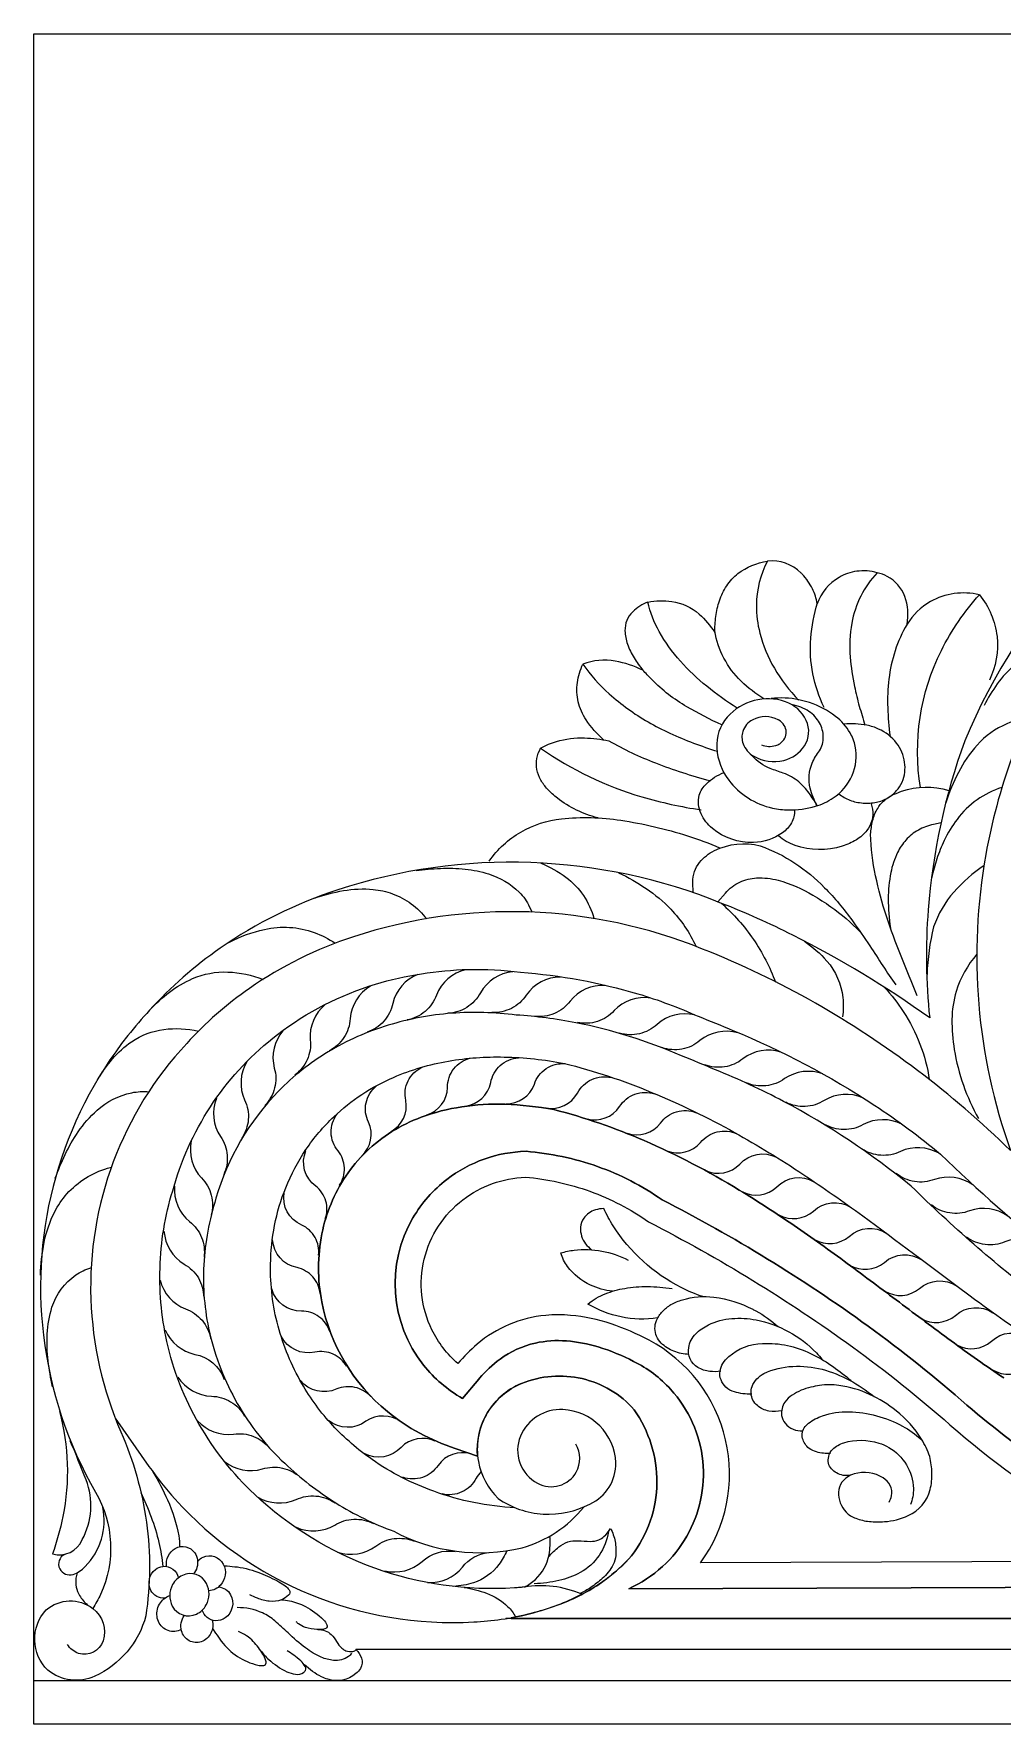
# Model space of a CAD drawing. Extents: x 0 to 1830, y 0 to 775.
# Drawn here: x 0 to 444, y 0 to 775 of the extents above; entities that cross this region are included whole.
import ezdxf

# ---------------------------------------------------------------- set-up
doc = ezdxf.new("R2010")
doc.units = 0
doc.layers.get('0').update_dxf_attribs({"color": 1, "linetype": 'CONTINUOUS'})

msp = doc.modelspace()

# ---------------------------------------------------------------- linework, layer by layer
msp.add_lwpolyline([(915, 0), (0, 0), (0, 775), (915, 775), (1830.000244, 775), (1830.000244, 0), (915, 0)], close=True)
for points in [[(829.47998, 596.966797, 0.165285), (717.389648, 631.937256, 0.026128), (676.099121, 628.806397, 0.014447), (657.875976, 625.925293, 0.066591), (582.343262, 605.867676, 0.024609), (557.412353, 594.077393, 0.172046), (426.827637, 450.798828, 0.067865), (410.104004, 373.433838, 0.04627), (410.779785, 323.81543, 0.039174), (348.077392, 361.724609, 0.022581), (315.38916, 376.338867, 0.087478), (227.911377, 395.020874, 0.088296), (139.348633, 382.519531, 0.073373), (85.51123, 355.782227, 0.056396), (53.061035, 327.307617, 0.019722), (43.109619, 315.700928, 0.199964), (4.409668, 178.339356, 0.100533), (28.312988, 106.314453, -0.243666), (30.617431, 59.529663, -0.034383), (27.09082, 53.035645)], [(281.604004, 514.472656, -0.083641), (292.520752, 514.755127, -0.146563), (305.057373, 508.974121, -0.073068), (312.20166, 500.522949, -0.030548), (312.720703, 507.810547, -0.047665), (314.403564, 515.081787, -0.065103), (317.726074, 521.912476, -0.08034), (322.865234, 527.505859, -0.124816), (336.424316, 533.271484)], [(386.757812, 527.9375, 0.097873), (377.33374, 528.584839, 0.103097), (369.244629, 525.796143, 0.177578), (359.134277, 513.667969, 0.085475), (356.990234, 520.575195, 0.027562), (354.981933, 524.029785, 0.051757), (352.377441, 527.216919, -0.000333), (351.815918, 527.776123, 0.22424), (336.424316, 533.271484, 0.120362), (331.333252, 512.922608, 0.064276), (332.895263, 500.264893, 0.070348), (339.558105, 484.130127, 0.058169), (350.60791, 469.542969)], [(400.455566, 504.273438, 0.131555), (399.342773, 517.040405, 0.186793), (391.351806, 526.190308, 0.060109), (386.757812, 527.9375, 0.148523), (375.087402, 504.781738, 0.062788), (374.364013, 489.250488, 0.032238), (376.312256, 475.750488, 0.016293), (378.516846, 466.756104, 0.009161), (381.117676, 458.081055)], [(322.510254, 465.831055, -0.028407), (308.570312, 475.854126, -0.040003), (296.458008, 487.369385, -0.055698), (286.759277, 500.970947, -0.071837), (281.604004, 514.472656, 0.10446), (274.604004, 510.023804, 0.20782), (271.058594, 501.316162, 0.08143), (272.213379, 495.166016, 0.050868), (275.230957, 488.915283, 0.031957), (279.278808, 483.188477, 0.068905), (266.60498, 487.391113, 0.137532), (251.789551, 486.042969, 0.059803), (263.857178, 472.368286, 0.051399), (281.630615, 459.529053, 0.023441), (291.690918, 454.342529, 0.032872), (313.481445, 446.055664)], [(362.388672, 466.169922, -0.132808), (356.263916, 497.857666, -0.055791), (359.305176, 514.144531)], [(406.52832, 429.386719, -0.156994), (416.150146, 492.268067, -0.067879), (433.564941, 517.787109, 0.18901), (411.083252, 514.665405, 0.132157), (400.455566, 504.269531, 0.059538), (394.919433, 492.170776, 0.048026), (392.091308, 479.169678, 0.037858), (391.530762, 466.000244, 0.023972), (392.595215, 452.899414)], [(433.55957, 517.794922, -0.147235), (441.652832, 498.693604, -0.140136), (438.141113, 478.65918)], [(334.707519, 470.085938, -0.05344), (324.347168, 478.18042, -0.159548), (312.212402, 501.242188)], [(476.440918, 493.438965, 0.071833), (465.024658, 492.820679, 0.124688), (449.787353, 485.54187, 0.062795), (441.795898, 476.991211, 0.041685), (435.750488, 466.969727)], [(261.22998, 451.330078, -0.06447), (253.238281, 460.488159, -0.088925), (249.648926, 468.71582, -0.095358), (249.261474, 477.559448, -0.071778), (251.789551, 486.042969)], [(315.522949, 458.148438, -0.024308), (299.415039, 466.466675, -0.067828), (283.43042, 478.890625, -0.005099), (279.127441, 483.37793)], [(333.608887, 448.969727, 0.164772), (340.18164, 448.702881, 0.062956), (342.016113, 449.504395, 0.119049), (344.29834, 452.021484, 0.274069), (344.088867, 457.921875, 0.110552), (341.65039, 460.334473, 0.016869), (341.345459, 460.505737, 0.243755), (329.616943, 460.492798, 0.196529), (325.108887, 455.177246, 0.168927), (325.216553, 449.540527, 0.177506), (330.099609, 443.804321, 0.190238), (343.833984, 441.894531, 0.189528), (353.353271, 448.584351, 0.261055), (354.200683, 460.188233, 0.203037), (344.647217, 468.777344, 0.303066), (317.964355, 461.768555, 0.195185), (313.172851, 447.457642, 0.148063), (318.614502, 432.841309, 0.178011), (338.691894, 420.026367, 0.050391), (345.993164, 419.184204, 0.074522), (358.366943, 420.86084, 0.076979), (366.533691, 424.677246, 0.141535), (375.191162, 434.982422, 0.154696), (376.676269, 448.359375, 0.083383), (374.280029, 454.529297, 0.093448), (367.628906, 462.063599, 0.08819), (355.672607, 468.369263, 0.02572), (350.822754, 469.649414, 0.080664), (338.047363, 470.234375)], [(359.182129, 421.142578, -0.068876), (356.038818, 429.096558, -0.159237), (356.931396, 440.666016, -0.076241), (360.32666, 446.266602, 0.13134), (361.971191, 452.634522, 0.13218), (360.279785, 459.042481, 0.049169), (358.242431, 461.901245, 0.06879), (355.441894, 464.337402, 0.104362), (347.646972, 467.365723)], [(369.192383, 426.59082, 0.057827), (371.557129, 424.892212, 0.030933), (374.184082, 423.636963, 0.050808), (377.134277, 422.780396, 0.020037), (380.22876, 422.340576, 0.047265), (383.348633, 422.319702, 0.02186), (386.375244, 422.720215, 0.099261), (391.67334, 424.794434, 0.070276), (395.478027, 427.866455, 0.087628), (398.143554, 431.966309, 0.137731), (399.306396, 441.003906, 0.128274), (395.575683, 449.805176, 0.124567), (387.365722, 456.267578, 0.057884), (382.017822, 457.98999, 0.075266), (371.423828, 458.474609)], [(456.950195, 461.321289, 0.083719), (446.183594, 458.664063, 0.10715), (432.526123, 448.861817, 0.066263), (423.956543, 436.401856, 0.037805), (418.143066, 422.441406)], [(258.572754, 415.51709, -0.099534), (240.056396, 424.584961, -0.043656), (235.54834, 428.709961, -0.053273), (232.472656, 432.875488, -0.08693), (230.666992, 437.728516, -0.179025), (232.396972, 447.423828, -0.065832), (239.691894, 450.59021, -0.077704), (252.504638, 452.17273, -0.041561), (263.724609, 450.873047, 0.038261), (284.991211, 440.71875, 0.028147), (310.057129, 432.614258)], [(448.339355, 442.768555, 0.042266), (436.520752, 398.758179, 0.131055), (447.820801, 263.048828, 0.06404), (358.350342, 330.589966, 0.035805), (306.64209, 355.383789, 0.087479), (227.094238, 372.372192, 0.088301), (146.559082, 361.003418, 0.073249), (98.91333, 337.355225, 0.05657), (70.098144, 312.086914, 0.199339), (26.164062, 194.876343, 0.093634), (39.89209, 134.002442, -0.069347), (51.648681, 92.626953, -0.07287), (51.345215, 49.636719, -0.113178), (42.746094, 33.16687, -0.108898), (27.929199, 21.965454, -0.283083), (6.487793, 24.742188, -0.409608), (5.687012, 52.387695, -0.353595), (27.096191, 53.041992, -0.314179), (31.778076, 38.233399, -0.408063), (20.569824, 32.486328, -0.189035), (15.466797, 36.571777)], [(232.396972, 447.423828, 0.080068), (278.752441, 425.206421, 0.035205), (305.984863, 419.208984)], [(359.236816, 421.043457, 0.029139), (355.481933, 426.892944, 0.060323), (350.746826, 431.98169, 0.092586), (343.651123, 436.009522, -0.009643), (337.702637, 438.1875, -0.116249), (329.360596, 443.915772, -0.009601), (328.469238, 444.935547)], [(348.835449, 419.161133, -0.147956), (347.378906, 413.207275, -0.102096), (343.259033, 408.669067, -0.155108), (329.999512, 404.239258, -0.180958), (311.162597, 410.662842, -0.113932), (305.938965, 417.431885, -0.168543), (305.115722, 425.942383, -0.119987), (308.477295, 431.189697, -0.092449), (316.378418, 436.341309)], [(405.010498, 333.911011, 0.000559), (397.671142, 352.126221, -0.01686), (390.952148, 370.51001, -0.026348), (385.959472, 388.980713, -0.046538), (383.701172, 407.980469, -0.039308), (384.611084, 414.132202, -0.07938), (386.940185, 419.898193, -0.068058), (389.538086, 423.12207, -0.074968), (395.347168, 426.760376, -0.159433), (416.812988, 428.779297), (419.635254, 428.141113)], [(443.915039, 429.443359, 0.155672), (423.321289, 414.85437, 0.050403), (417.428467, 405.131104, 0.03192), (414.080566, 396.757324, 0.023762), (411.706054, 388.144531)], [(383.95166, 421.892578, -0.037878), (384.52124, 419.456787, -0.2077), (381.983154, 409.741699, -0.09022), (377.155273, 405.458252, -0.062215), (370.660644, 402.546387, -0.158519), (349.057129, 402.917847, -0.094816), (341.461426, 407.273438)], [(208.858398, 395.738281, -0.109508), (223.299316, 409.032593, -0.105942), (241.964355, 415.110352, -0.062819), (269.133301, 414.445313, -0.039963), (299.709717, 407.290039, -0.023706), (314.466797, 401.783203)], [(415.986816, 413.21582), (412.464355, 412.489746, 0.07478), (405.592041, 409.959717, 0.087313), (399.879883, 405.376709, 0.066504), (396.041504, 399.615112, 0.065666), (392.959472, 390.430054, 0.047297), (391.774902, 378.388306, 0.041219), (392.831543, 365.016602)], [(302.32373, 381.222656), (302.177246, 386.060547, -0.182817), (305.293213, 395.117676, -0.104037), (312.082275, 400.501709, -0.181998), (333.089355, 402.674805, -0.061841), (348.940429, 394.782593, -0.052512), (362.591797, 383.505371, -0.0379), (375.350342, 368.34729, -0.009582), (383.332519, 356.797119, -0.002692), (389.320068, 347.661133, 0.009154), (395.209472, 338.923218)], [(175.292969, 391.40332, -0.021529), (186.428711, 392.376221, -0.036735), (197.773437, 392.043457, -0.05046), (208.54834, 389.818726, -0.11696), (222.506836, 381.501831, -0.092645), (227.351074, 374.65625), (228.449707, 372.268555)], [(232.495117, 394.762695, -0.061001), (244.009033, 388.28186, -0.172355), (256.804199, 369.374512)], [(268.103027, 390.375977, -0.03875), (280.835693, 383.123535, -0.053032), (292.031738, 373.67041, -0.083119), (303.683594, 356.558594)], [(313.615722, 377.049805), (317.113769, 381.039063, -0.107023), (323.729492, 386.069702, -0.092173), (331.429443, 387.961426, -0.08222), (341.350097, 386.89563, -0.06598), (357.20581, 380.138916, -0.020553), (365.414551, 374.810791, -0.044318), (378.960449, 363.275391)], [(435.715332, 393.70752, 0.063763), (421.881347, 381.503296, 0.095269), (412.546387, 365.591797, 0.050733), (409.57666, 343.700684)], [(128.779297, 378.757813, -0.039475), (141.989746, 382.166626, -0.066605), (155.621826, 382.720825, -0.064421), (164.425293, 380.743164, -0.140637), (180.141113, 369.234375)], [(315.296387, 376.376953, -0.060324), (329.950683, 359.834961, -0.060942), (340.062012, 340.186524)], [(89.674804, 358.512695, -0.06477), (105.781006, 364.417481, -0.143883), (128.567383, 362.96228, -0.059951), (138.223144, 358.064942)], [(353.339355, 358.928711, -0.066196), (363.61084, 349.900513, -0.153902), (370.957519, 333.09436, -0.062215), (370.803222, 324.323731)], [(432.453613, 353.002442, 0.106639), (422.957031, 335.978027, 0.070118), (421.007812, 323.125488, 0.043302), (422.060547, 309.302246, 0.086923), (433.178222, 277.680664)], [(53.094726, 327.344238, -0.042976), (62.171631, 335.605957, -0.061153), (72.759033, 341.815064, -0.111742), (88.977295, 344.861694, -0.087178), (105.113769, 341.408692)], [(224.978515, 62.977051, -0.005122), (222.883301, 62.667969, -0.003651), (220.408447, 62.490723, -0.207777), (101.208496, 105.386719, -0.072342), (75.849121, 137.444946, -0.076244), (60.967285, 175.519531, -0.064092), (57.948242, 211.34082, -0.067748), (64.355957, 246.710938, -0.160636), (111.745117, 316.210816, -0.090055), (156.731445, 339.293457, -0.06586), (199.14624, 346.030274, -0.040289), (223.202637, 344.717774, -0.054234), (276.960693, 334.853394, -0.033185), (304.681152, 324.539063, -0.013498), (320.473144, 318.085938, -0.048244), (385.597656, 283.727905, -0.028574), (415.710693, 261.369385, 0.050149), (527.245361, 172.981934, 0.028293), (588.812988, 138.27832, 0.175537), (732.846435, 120.682373, 0.033613), (760.817627, 129.125977)], [(176.145019, 343.773438, 0.243859), (164.605957, 330.443359, -0.134854), (160.46875, 322.276611, -0.128047), (152.806152, 317.266602)], [(197.943847, 345.918457, 0.2435), (184.651855, 334.310547, -0.134653), (179.412842, 326.793823, -0.12788), (171.123535, 322.890625)], [(219.603027, 344.992676, 0.243152), (204.809082, 335.34375, -0.134435), (198.566162, 328.628296, -0.127728), (189.808105, 325.914063)], [(241.434082, 342.563477, 0.242977), (225.809082, 334.310059, -0.134199), (218.970703, 328.195313, -0.127727), (209.996582, 326.293945)], [(154.422363, 338.392578, 0.244305), (145.040527, 323.483887, -0.135025), (142.191894, 314.791626, -0.128288), (135.378418, 308.688477)], [(262.03125, 338.743164, 0.242893), (245.90332, 331.505859, -0.134065), (238.68457, 325.841919, -0.127696), (229.60498, 324.518555)], [(390.130859, 337.788086, -0.037729), (398.664306, 326.724609, -0.10839), (410.612793, 295.515625)], [(461.29956, 195.214478, -0.030716), (402.352539, 246.674317, 0.048978), (343.807129, 285.534424, 0.027431), (312.566894, 299.986328, 0.014161), (296.958496, 306.356445, 0.055057), (248.540039, 321.589722, 0.033506), (221.176269, 325.107422, 0.051246), (191.58667, 325.918213, 0.055833), (162.508301, 320.430664, 0.063549), (134.978027, 308.268799, 0.063764), (112.208008, 290.219238, 0.123789), (83.529785, 241.099609, 0.064144), (77.945556, 210.625244, 0.067966), (80.508301, 179.720703, 0.073287), (93.304443, 147.080933, 0.075002), (115.054199, 119.604981, 0.048992), (138.474853, 101.457886, 0.053134), (165.078613, 88.436524, 0.180778), (223.912597, 80.855469, 0.075463), (239.483642, 88.011231, 0.079063), (252.147949, 99.556152)], [(133.570801, 329.921875, 0.244719), (126.759277, 313.693359, -0.135045), (125.374267, 304.658692, -0.128636), (119.651855, 297.53125)], [(282.847168, 332.926758, 0.242664), (266.123535, 327.177246, -0.133861), (258.417969, 322.189331, -0.12775), (249.252441, 321.691406)], [(302.944824, 325.197266, 0.242399), (285.793945, 320.865234, -0.133685), (277.696289, 316.538696, -0.127747), (268.519043, 316.807617)], [(29.193359, 295.425781, -0.044026), (36.068603, 305.002197, -0.064204), (44.838135, 312.880493, -0.120094), (59.672119, 318.542969, -0.089039), (75.528808, 317.717774)], [(114.244629, 317.95752, 0.244778), (110.275879, 300.822266, -0.13502), (110.439941, 291.688843, -0.128983), (106.004394, 283.703125)], [(322.79248, 316.975098, 0.242311), (305.456543, 313.444336, -0.133616), (297.165039, 309.49939, -0.127833), (288.009277, 310.194336)], [(97.707519, 303.742188, 0.244761), (96.663574, 286.19043, -0.13481), (98.354248, 277.216065, -0.12929), (95.317871, 268.603516)], [(220.754394, 99.225586, -0.035121), (201.825928, 101.59314, -0.040197), (183.47998, 106.767578, -0.031807), (168.796875, 113.081299, -0.036921), (155.101562, 121.357422, -0.053213), (137.042969, 137.005982, -0.058391), (122.898926, 156.25, -0.066361), (111.990967, 182.514771, -0.070367), (108.570312, 210.78125, -0.044658), (110.408447, 228.711548, -0.049473), (115.553222, 245.946777, -0.053166), (124.777588, 263.440918, -0.057029), (137.596679, 278.494141, -0.042422), (150.472412, 288.741577, -0.046908), (164.96875, 296.541504, -0.060235), (190.163574, 304.031738, -0.048098), (215.655273, 305.890625, -0.041146), (243.267578, 302.96875, -0.016425), (263.497558, 297.066284, -0.020094), (283.283691, 289.686524, -0.029687), (321.29248, 271.307617, -0.019292), (352.669433, 252.146484, -0.011016), (380.07959, 233.052734), (383.008789, 230.911621), (385.934082, 228.765625), (388.855469, 226.614258), (391.772949, 224.457031), (394.686035, 222.294922), (397.595215, 220.12793), (400.500488, 217.955078), (403.401367, 215.777344), (406.29834, 213.594238), (409.935058, 210.852539), (413.577637, 208.117188), (417.224121, 205.387695), (420.875488, 202.665039), (424.531738, 199.948242), (428.193359, 197.237793), (431.952392, 194.46521, 0.010496), (457.963379, 176.122559, 0.004343)], [(180.140137, 279.310547, 0.322588), (189.717285, 291.914063, -0.174165), (192.570556, 300.436524, -0.165494), (200.113281, 305.323242)], [(197.849121, 283.419922, 0.321073), (209.552246, 294.145508, -0.173552), (213.901611, 302.032715, -0.164743), (222.209472, 305.511719)], [(216.377441, 284.420899, 0.320197), (229.513672, 293.386719, -0.172845), (234.955566, 300.583252, -0.164458), (243.686035, 302.859375)], [(342.565918, 308.113403, 0.242248), (325.133301, 305.087891, -0.13356), (316.730469, 301.385132, -0.127867), (307.598144, 302.345215)], [(163.795898, 271.732422, 0.324485), (170.578613, 285.988281, -0.174319), (171.614746, 294.894775, -0.166696), (177.992676, 301.197266)], [(234.925781, 282.573242, 0.319588), (249.349121, 289.358887, -0.171836), (255.881347, 295.604614, -0.164468), (264.876953, 296.477051)], [(361.808105, 298.121094, 0.242063), (344.243652, 295.974609, -0.133441), (335.664795, 292.698731, -0.127923), (326.591797, 294.116699)], [(9.836914, 250.30127, -0.022581), (14.396728, 261.160889, -0.038336), (20.347168, 271.569824, -0.061116), (29.004394, 281.479248, -0.132392), (44.929687, 289.516846, -0.076131), (52.754394, 289.925781)], [(83.774902, 286.929688, 0.244535), (85.562988, 269.436524, -0.134526), (88.672607, 260.850464, -0.129564), (87.059082, 251.862305)], [(150.333984, 260.588867, 0.325231), (153.497558, 276.020508, -0.17373), (152.365478, 284.899048, -0.168375), (157.050293, 292.525391)], [(253.684082, 277.526245, 0.31943), (268.612793, 283.150879, -0.171304), (275.627441, 288.860108, -0.164525), (284.67041, 289.020508)], [(380.131347, 287.203003, 0.241966), (362.475586, 286.016602, -0.133334), (353.730469, 283.212647, -0.12801), (344.747558, 285.122559)], [(444.808105, 158.727539, -0.01052), (420.673096, 175.721558, -0.002422), (396.875732, 193.416138, 0.001483), (373.010254, 211.231323, 0.009429), (348.669433, 228.587036, 0.013192), (323.446533, 244.90332, 0.034363), (279.845947, 267.552734, 0.039428), (238.421387, 281.81543, 0.036598), (216.01416, 284.203735, 0.045669), (196.207519, 283.04895, 0.051381), (177.662109, 278.270264, 0.102656), (152.414551, 262.459717, 0.054636), (143.032959, 251.26648, 0.09835), (132.107422, 224.86499, 0.097481), (132.046387, 193.611817, 0.175513), (162.192627, 143.305664, 0.04692), (176.949219, 133.432617, 0.043056), (193.233887, 126.358399), (203.470215, 122.92334), (193.233887, 126.358399, -0.043056), (176.949219, 133.432617, -0.04692), (162.192627, 143.305664, -0.175513), (132.046387, 193.611817, -0.097481), (132.107422, 224.86499, -0.09835), (143.032959, 251.26648, -0.054636), (152.414551, 262.459717, -0.102656), (177.662109, 278.270264, -0.051381), (196.207519, 283.04895, -0.045669), (216.01416, 284.203735, -0.036598), (238.421387, 281.81543, -0.039428), (279.845947, 267.552734, -0.034363), (323.446533, 244.90332, -0.013192), (348.669433, 228.587036, -0.009429), (373.010254, 211.231323, -0.001483), (396.875732, 193.416138, 0.002422), (420.673096, 175.721558, 0.01052), (444.808105, 158.727539, 0.009236)], [(140.163574, 247.103516, 0.160931), (142.422607, 255.06897, 0.157067), (139.549804, 262.834961, -0.172496), (136.33081, 271.181397, -0.169919), (139.061035, 279.700195)], [(272.071777, 270.90918, 0.318826), (287.342285, 275.549805, -0.17078), (294.717773, 280.79187, -0.164713), (303.756347, 280.367188)], [(290.250488, 262.92334, 0.318358), (305.757324, 266.740234, -0.17042), (313.407471, 271.577393, -0.164891), (322.412597, 270.667969)], [(397.990234, 275.115357, 0.241908), (380.294922, 274.911621, -0.133231), (371.407471, 272.598267, -0.128089), (362.544433, 275.003906)], [(72.194824, 267.392578, 0.244175), (76.890137, 250.439453, -0.1342), (81.395263, 242.492798, -0.129768), (81.311523, 233.358399)], [(415.07373, 261.731323, 0.241809), (397.398437, 262.596192, -0.133173), (388.387939, 260.822876, -0.128196), (379.686523, 263.759277)], [(133.581543, 231.55957, 0.161877), (133.887451, 239.841431, 0.155643), (129.254883, 246.717774, -0.352088), (124.786621, 263.005371)], [(467.520019, 115.602783, -0.022085), (427.88623, 146.223511, 0.023868), (382.51831, 182.502686, 0.038334), (288.080566, 240.421875, 0.068858), (258.395508, 255.712158, 0.064775), (225.684082, 262.643067, 0.158221), (189.40039, 249.786133, 0.097771), (173.844238, 232.143555, 0.309612), (178.701904, 164.645142, 0.096204), (196.563476, 149.397461), (203.999512, 158.203125), (204.347168, 158.608399, -0.058186), (213.820312, 167.389649, -0.102158), (229.979004, 174.738281, -0.073377), (244.241211, 175.731445, -0.055262), (258.845215, 172.95752, -0.045341), (275.051269, 166.327149, -0.092372), (292.016113, 153.547852, -0.161695), (306.735351, 120.537109, -0.155315), (299.383789, 86.177857, -0.079051), (288.261719, 72.262573, -0.078825), (272.797363, 62.099609), (488.480957, 62.814453, 0.012422)], [(488.480957, 62.814453), (272.797363, 62.099609, 0.078825), (288.261719, 72.262573, 0.079051), (299.383789, 86.177857, 0.155315), (306.735351, 120.537109, 0.161695), (292.016113, 153.547852, 0.092372), (275.051269, 166.327149, 0.045341), (258.845215, 172.95752, 0.055262), (244.241211, 175.731445, 0.073377), (229.979004, 174.738281, 0.102158), (213.820312, 167.389649, 0.058186), (204.347168, 158.608399), (203.999512, 158.203125), (196.563476, 149.397461, -0.096204), (178.701904, 164.645142, -0.309612), (173.844238, 232.143555, -0.097771), (189.40039, 249.786133, -0.158221), (225.684082, 262.643067, -0.064775), (258.395508, 255.712158, -0.068858), (288.080566, 240.421875, -0.038334), (382.51831, 182.502686, -0.023868), (427.88623, 146.223511, 0.022085), (467.520019, 115.602783, 0.040221)], [(308.039551, 253.781738, 0.317916), (323.720703, 256.809937, -0.34209), (340.559082, 259.893555)], [(3.021972, 205.917969, -0.040737), (4.728027, 220.778198, -0.067911), (9.59375, 234.922485, -0.064459), (15.155762, 243.128906, -0.138753), (33.851074, 254.907227), (35.563965, 255.412109)], [(281.85498, 230.286133, -0.038621), (375.38501, 172.993286, -0.023887), (420.053711, 137.26648, 0.039666), (480.658935, 92.782715, 0.023053), (513.115234, 74.717774), (305.759277, 74.033203, 0.218071), (317.223633, 130.435181, 0.217083), (282.098144, 176.029297, 0.040073), (264.69165, 183.523316, 0.059185), (246.149658, 187.440552, 0.045537), (234.708496, 187.429199, 0.153787), (203.273926, 174.244629, 0.042783), (194.441406, 165.368164, -0.100088), (182.560547, 180.804443, -0.175274), (179.004394, 213.167969, -0.171385), (196.772949, 240.458496, -0.154965), (225.393554, 250.804199, -0.064888), (255.004394, 244.341065, -0.068983), (281.855957, 230.285156)], [(324.930176, 244.099243, 0.317547), (340.743652, 246.39856, -0.342279), (357.710449, 248.691406)], [(430.502441, 247.262695, 0.241744), (412.981933, 249.732422, -0.132979), (403.848144, 248.786743, -0.128394), (395.451172, 252.50293)], [(64.512695, 246.636719, 0.243745), (71.409668, 230.444336, -0.1339), (76.925293, 223.157593, -0.129812), (78.051269, 214.088379)], [(130.554199, 215.04541, 0.162124), (128.954834, 223.194336, 0.15425), (122.876465, 228.852539, -0.349782), (114.798828, 243.730469)], [(306.833984, 196.015625, -0.038228), (296.846435, 200.167358, -0.134281), (265.679931, 228.4729, -0.034049), (261.354492, 236.420899, 0.062741), (257.498291, 235.777954, 0.16652), (252.161621, 231.963989, 0.139869), (250.683594, 227.816162, 0.184581), (253.038086, 220.222412, 0.064262), (255.743652, 217.563477)], [(341.643066, 233.524902, 0.317321), (357.53125, 235.269531, -0.342475), (374.570312, 236.96582)], [(446.617676, 232.986328, 0.241722), (429.085449, 235.374024, -0.133069), (419.956054, 234.385132, -0.128328), (411.541504, 238.061524)], [(59.696777, 225.981445, 0.243293), (68.91748, 210.973633, -0.133609), (75.451416, 204.575684, -0.129767), (77.909668, 195.767578)], [(358.002929, 222.221314, 0.317185), (373.917969, 223.652344, -0.342558), (390.987793, 225.015625)], [(131.289062, 197.511719, 0.16174), (127.912597, 205.123047, 0.153114), (120.718262, 209.324219, -0.347597), (109.520996, 222.091309)], [(265.337402, 198.515625, -0.080693), (255.271484, 201.288818, -0.126703), (244.748291, 209.832398, -0.089399), (241.686035, 216.037598, -0.046756), (247.706543, 217.345459, -0.153699), (272.527344, 212.711914)], [(462.907226, 219.385864, 0.241707), (445.303222, 221.179199, -0.133071), (436.212402, 219.881958, -0.128268), (427.677734, 223.271484)], [(8.563476, 154.729004, -0.022337), (6.598144, 166.590698, -0.041058), (6.137695, 178.873535, -0.066269), (8.339355, 191.185913, -0.164628), (19.231933, 205.950928, -0.080678), (26.188965, 209.292969)], [(374.092773, 210.486328, 0.31708), (390.028808, 211.716309, -0.342626), (407.115234, 212.862793)], [(57.912597, 203.572754, 0.242752), (69.584961, 190.356934, -0.133241), (77.125, 185.167358, -0.129656), (81.066406, 176.90625)], [(390.196777, 198.55127, 0.317083), (406.131836, 199.730347, -0.342638), (423.221191, 200.827149)], [(135.693847, 180.113281, 0.160885), (130.747803, 186.839478, 0.15246), (122.806152, 189.427734, -0.345987), (109.099121, 199.542969)], [(286.046387, 186.335938, -0.092866), (269.25, 186.741943, -0.085288), (254.109863, 192.625488, -0.079108), (262.059814, 197.342041, -0.052758), (270.963379, 199.826904, -0.044603), (281.39624, 200.63794, -0.033525), (292.669433, 199.75)], [(300.337402, 169.524414, -0.073291), (293.5354, 170.947632, -0.112527), (287.709961, 174.73645, -0.087651), (285.592285, 177.864258, -0.208283), (285.522949, 185.101441, -0.094235), (288.29541, 189.250977, -0.052946), (292.150879, 192.419922, -0.04923), (297.457763, 194.578491, -0.102837), (311.849365, 195.773926, -0.089918), (329.717773, 190.217774, -0.002553), (331.049804, 189.514282, -0.063576), (341.260742, 182.256836)], [(315.005371, 161.788086, -0.062191), (309.976562, 161.742188, -0.10583), (304.483887, 163.599121, -0.308464), (300.278564, 172.636841, -0.157138), (303.534668, 178.973999, -0.085257), (309.356933, 183.080567, -0.090323), (320.095947, 185.982788, -0.070099), (331.202637, 185.358154, -0.153269), (358.82959, 170.255249, -0.028602), (361.527344, 167.111328)], [(406.751953, 186.102539, 0.317118), (422.675781, 187.412964, -0.342577), (439.755371, 188.654297)], [(60.20166, 180.766602, 0.242321), (73.845215, 169.568359, -0.26521), (87.33789, 158.108399)], [(423.190918, 173.904297, 0.317313), (439.083496, 175.582031, -0.3425), (456.129883, 177.208008)], [(143.413574, 164.029297, 0.159738), (137.217773, 169.652588, 0.152377), (128.905762, 170.634766, -0.345114), (113.43164, 177.867676)], [(329.169433, 151.259277, -0.06752), (321.236328, 152.320313, -0.11696), (317.299316, 154.474609, -0.087604), (315.100586, 157.87146, -0.145506), (314.653076, 161.893067, -0.094626), (315.995117, 165.385742, -0.074126), (318.660156, 168.527222, -0.176912), (334.172851, 174.527588, -0.024489), (335.748047, 174.479981, -0.074337), (346.901367, 173.32898, -0.054173), (357.396972, 169.384522, -0.038169), (366.627441, 163.801025, -0.016575), (374.711426, 157.611328)], [(342.942383, 143.729492, -0.097161), (337.077637, 143.564819, -0.13733), (331.765625, 146.05603, -0.095263), (329.755371, 148.596192, -0.208068), (329.323974, 154.807739, -0.112017), (331.537109, 158.306641, -0.062239), (334.809082, 160.843262, -0.091545), (347.964844, 164.061035, -0.079269), (361.439453, 162.696533, -0.058922), (374.027344, 157.715088, -0.044755), (385.352539, 150.230469)], [(439.622558, 162.482422, 0.316986), (455.571289, 163.538086, -0.342676), (472.669433, 164.500488)], [(37.252441, 140.337891), (52.812988, 118.187012, 0.029415), (64.690918, 103.25293, 0.227241), (201.718262, 46.87146, 0.020081), (214.302002, 48.092529, 0.062055), (243.588867, 55.910767, 0.064694), (262.59082, 66.640625, 0.050276), (274.082031, 77.214844, 0.162955), (285.700928, 110.721192, 0.156009), (275.269043, 144.145508, 0.158409), (251.411133, 158.4198, 0.152665), (223.694824, 156.25293, 0.170686), (207.348633, 141.652832, 0.170058), (203.856933, 120.390625, 0.150681), (212.86084, 103.532227, 0.139465), (233.578613, 96.326416, 0.135559), (255.026855, 100.942383, 0.299747), (266.847168, 119.944336, 0.191598), (259.46582, 136.79773, 0.183174), (242.647949, 144.250488, 0.31508), (223.145508, 132.074219, 0.188551), (222.891357, 119.755615, 0.182467), (230.956543, 110.434082, 0.408213), (248.756347, 115.590332, 0.263424), (248.561035, 128.30957)], [(66.103027, 159.148438, 0.241971), (81.428222, 150.355957, -0.1329), (90.247803, 147.847534, -0.129137), (96.647949, 141.28125)], [(154.476562, 150.167969, 0.158381), (147.251465, 154.414551, 0.152719), (138.900879, 153.695435, -0.344887), (122.248535, 157.640625)], [(203.513183, 122.927734, -0.162007), (208.103027, 142.921143, -0.159585), (223.693847, 156.252442, -0.152698), (251.413086, 158.418701, -0.158383), (275.271972, 144.142578, -0.156013), (285.700683, 110.720947, -0.162963), (274.080566, 77.212891, -0.09117), (251.668945, 59.730713, -0.052648), (230.907715, 51.549072, -0.023573), (218.956054, 48.837891), (218.956054, 48.402344), (722.028564, 48.401856, -0.054716)], [(392.160644, 101.829102, 0.072384), (393.284424, 104.638794, 0.184872), (392.65332, 109.478027, 0.128612), (389.464355, 112.893555, 0.215648), (376.177734, 114.753052, 0.158357), (370.533691, 110.893555, 0.148147), (368.986572, 106.360596, 0.200285), (372.417969, 97.259522, 0.123665), (376.877441, 94.408203, 0.068434), (383.124023, 92.948608, 0.040071), (390.014892, 92.859863, 0.089991), (400.967041, 95.617676, 0.227598), (411.009277, 107.611572, 0.071036), (411.82666, 115.160645, 0.052271), (410.779297, 122.681152, 0.059998), (407.014892, 130.678589, 0.084321), (395.426025, 143.679932, 0.060909), (383.22583, 151.208862, 0.073512), (369.1875, 155.313965, 0.072127), (360.278564, 155.261597, 0.018357), (356.328125, 154.515137, 0.089377), (347.726562, 150.859863, 0.094424), (344.396484, 147.641358, 0.189284), (342.903808, 141.543457, 0.149557), (344.452881, 137.97168, 0.234346), (352.637207, 134.469727)], [(11.831543, 143.304688, -0.115539), (13.317138, 95.210449, -0.035708), (8.559082, 78.061035, 0.379095), (22.224609, 84.611328, 0.219018), (23.984863, 111.975098, 0.007252), (16.720703, 129.871094)], [(168.276367, 138.643677, 0.316593), (152.297363, 138.858276, -0.343167), (135.175293, 139.256348)], [(365.260742, 124.074707, -0.069818), (358.903564, 124.817139, -0.097541), (355.512207, 126.456055, -0.174018), (352.513672, 131.050293, -0.226834), (353.670166, 136.413208, -0.063809), (355.227295, 137.96875, -0.083072), (361.669922, 141.418823, -0.088474), (373.772949, 143.23999, -0.117364), (398.325439, 136.687744, -0.066375), (406.734375, 130.595215)], [(75.006836, 139.115723, 0.241805), (91.588379, 132.973511, -0.132864), (100.708008, 131.954468, -0.128807), (108.113769, 126.535645)], [(184.101074, 129.723755, 0.317817), (168.376465, 126.916138, -0.342159), (151.493652, 124.071289)], [(200.406738, 123.953247, 0.31921), (185.346191, 118.678223, -0.171124), (178.195801, 113.137085, -0.164633), (169.149902, 113.190918)], [(374.481933, 114.192383, -0.192735), (368.016601, 115.213379, -0.074488), (365.748291, 117.070923, -0.127527), (364.388672, 119.668457, -0.097257), (364.466308, 122.778809, -0.146718), (366.248291, 125.963867, -0.120587), (371.492187, 129.031494, -0.149738), (387.413574, 128.904297, -0.060023), (392.038818, 126.915894, -0.259176), (403.296142, 108.0354, -0.107342), (401.932129, 100.683594)], [(87.51123, 120.467774, 0.241705), (104.86084, 117.005859, -0.132939), (114.032226, 117.430176, -0.128486), (122.202637, 113.242188)], [(54.562012, 115.746094, -0.027496), (61.305664, 102.800171, -0.061481), (66.449219, 86.314697, -0.048099), (66.866699, 81.329102)], [(205.101562, 115.806152, 0.072137), (202.780762, 112.723145, -0.171825), (196.268799, 106.456299, -0.164445), (187.276367, 105.554688)], [(49.090332, 106.292969, -0.01979), (53.789795, 94.991943, -0.029192), (57.361816, 83.285645, -0.036412), (59.178222, 72.371582)], [(102.661621, 104.160156, 0.241822), (120.318847, 102.994629, -0.133149), (129.358398, 104.613403, -0.128223), (138.008301, 101.529297)], [(14.155762, 77.859375, 0.412069), (11.891113, 71.244141, 0.364607), (18.024414, 68.669922, 0.138554), (23.528808, 72.28418, 0.25135), (31.666504, 99.416016)], [(120.298828, 90.274902, 0.24202), (137.966308, 91.276367, -0.133307), (146.740478, 93.987427, -0.128006), (155.702637, 91.983887)], [(251.304199, 59.538574, 0.070152), (238.086426, 63.163086, 0.069939), (224.996094, 62.848633, 0.060082), (229.969482, 66.371826, 0.165833), (236.233154, 77.682739, 0.066388), (236.615234, 86.259277)], [(263.481445, 88.334961, -0.107395), (259.214111, 77.413208, -0.122857), (250.553711, 69.507935, -0.069612), (240.800049, 65.877442, -0.043214), (229.455566, 64.383301)], [(236.041015, 76.80957, -0.042142), (240.718506, 81.294312, -0.187465), (249.556152, 84.120117, 0.004316), (255.156738, 83.825806, 0.111236), (259.050293, 84.525391, 0.083882), (261.422607, 86.035278, 0.083633), (264.395996, 89.791504, -0.083291), (266.533203, 83.73645, -0.060968), (266.862793, 77.323731, -0.105226), (265.672119, 73.186768, -0.088475), (260.625, 66.768555, -0.033034), (255.370117, 62.674317, -0.043489), (250.418457, 59.911621)], [(60.899414, 72.344238, -0.306428), (64.869385, 80.570679, -0.394053), (73.774902, 78.538818, -0.113109), (75.026855, 75.31543, -0.211045), (73.219726, 68.887695)], [(139.299316, 78.941406, 0.242206), (156.794433, 81.582031, -0.133429), (165.277344, 85.098023, -0.127875), (174.38623, 83.936524)], [(160.975097, 70.28186, 0.242414), (178.126953, 74.606934, -0.231816), (193.24414, 79.148438)], [(180.555176, 64.931519, 0.239472), (196.536621, 71.951172, -0.200589), (208.474121, 78.713867)], [(216.903808, 79.532227, -0.058889), (213.300293, 73.271729, -0.155792), (201.558105, 64.857666, -0.065157), (192.437988, 63.173828)], [(60.130859, 57.849609, -0.315504), (53.671142, 61.317139, -0.352968), (55.734375, 70.917603, -0.141425), (59.178222, 72.371582, -0.196688), (63.733642, 71.112305, -0.171944), (66.29248, 67.138672)], [(75.092285, 74.702149, -0.097801), (77.623535, 76.569092, -0.403418), (86.882812, 73.434815, -0.31417), (85.603027, 63.743652, -0.093911), (83.197998, 61.940918, -0.105521), (80.282715, 61.209961)], [(87.262207, 72.625977), (88.720215, 72.533692, -0.018069), (93.327637, 72.075806, -0.062592), (103.960449, 69.245239, -0.027984), (112.413574, 65.253906, -0.036217), (115.284668, 63.415772, -0.082731), (117.090332, 61.530762, -0.369722), (116.823242, 59.105347, -0.096967), (113.550293, 57.055176, -0.122359), (107.957519, 56.36499, -0.067157), (102.504394, 57.785889, -0.014163), (99.056152, 59.314942)], [(19.916015, 69.447266, 0.043268), (19.342285, 66.964722, 0.174752), (20.992187, 59.043945, 0.067502), (24.615722, 54.619141)], [(84.71582, 62.907715, -0.259732), (90.238037, 59.37854, -0.376924), (87.781006, 48.742554, -0.172574), (83.299316, 47.448242, -0.157923), (79.522705, 48.927612, -0.13773), (77.197265, 52.250977)], [(197.38916, 62.695313, -0.0494), (207.574951, 60.051148, -0.104917), (217.376221, 53.88208, -0.079432), (220.877441, 49.193359)], [(67.599121, 43.40332, -0.214448), (61.57666, 42.889649, -0.202815), (57.154297, 47.068359, -0.191121), (56.924072, 53.493652, -0.185429), (61.019043, 58.401367, -0.043286), (62.305176, 58.951172)], [(113.550293, 57.055176, -0.01558), (117.201416, 56.519287, -0.076068), (124.512451, 54.026245, -0.079392), (132.778564, 47.885742, -0.079756), (134.406494, 45.578125, -0.405555), (133.85376, 43.883667, -0.071067), (132.926269, 43.552246, -0.074963), (129.802978, 43.390503, -0.045901), (124.579834, 44.392944, -0.088354), (121.357666, 45.979736, -0.068145), (120.307617, 46.998047)], [(81.838379, 47.701172, -0.187631), (81.181152, 41.719727, -0.087829), (79.35376, 39.343872, -0.101999), (76.777832, 37.811524, -0.2152), (71.207519, 38.265991, -0.19799), (67.73291, 42.81543, -0.222485), (69.068847, 49.904297)], [(145.64209, 32.536133, -0.117349), (144.304199, 31.028565, -0.179941), (137.451172, 29.239868, -0.077971), (131.833984, 30.71167, -0.058948), (124.601806, 34.945679, -0.031187), (116.585937, 41.832764, 0.01644), (110.541992, 47.343506, 0.066409), (104.895019, 50.993164, 0.111183), (93.206543, 53.442383)], [(81.928711, 43.821289), (83.369629, 41.714844, 0.010458), (85.981445, 38.06604, 0.175324), (102.724853, 27.060303, 0.090983), (105.410888, 26.917969, 0.369337), (106.52124, 28.146851, 0.076468), (106.402344, 29.086914, 0.069242), (105.034912, 32.175903, 0.050204), (100.621826, 37.917969, 0.109365), (93.90039, 42.504395)], [(130.28125, 43.364258, -0.091279), (133.584472, 42.871826, -0.121265), (136.39331, 41.065064, -0.054138), (138.795898, 37.901489, 0.069206), (141.275146, 34.832886, 0.094835), (143.128418, 33.660156, 0.140716), (146.338135, 33.355469, 0.20764), (147.722168, 34.291016, -0.113355), (150.222168, 30.297608, -0.219204), (149.760986, 25.608887, -0.087505), (147.685058, 23.165283, -0.253186), (134.773437, 20.600952, -0.037688), (131.981201, 21.700928, -0.043482), (127.821289, 24.180664, -0.02069), (124.04541, 27.146484)], [(103.962402, 33.829102, 0.051989), (107.710693, 29.671387, 0.070625), (116.026855, 24.076538, 0.076515), (119.964111, 22.864868, 0.189648), (123.710205, 23.738159, 0.053355), (124.180664, 24.142578, 0.326894), (124.464355, 26.402466, 0.080505), (122.382812, 29.04126, 0.032462), (119.202637, 31.598999, 0.009876), (116.133301, 33.666016)]]:
    msp.add_lwpolyline(points, format="xyb")
msp.add_lwpolyline([(63.636719, 64.056152, 0.253764), (63.511474, 54.185181, 0.401527), (74.586181, 50.480591, 0.156297), (79.055664, 54.652344, 0.253385), (79.187256, 64.512451, 0.401074), (68.129883, 68.237915, 0.157081), (63.636719, 64.056152)], format="xyb", close=True)
for points in [[(722.028808, 48.402344), (216.372558, 48.402344)], [(147.725097, 34.367188), (915, 34.367188), (1682.27539, 34.367188)], [(1830.000244, 19.87207), (915, 19.87207), (0, 19.87207)]]:
    msp.add_lwpolyline(points)

doc.saveas('drawing.dxf')
